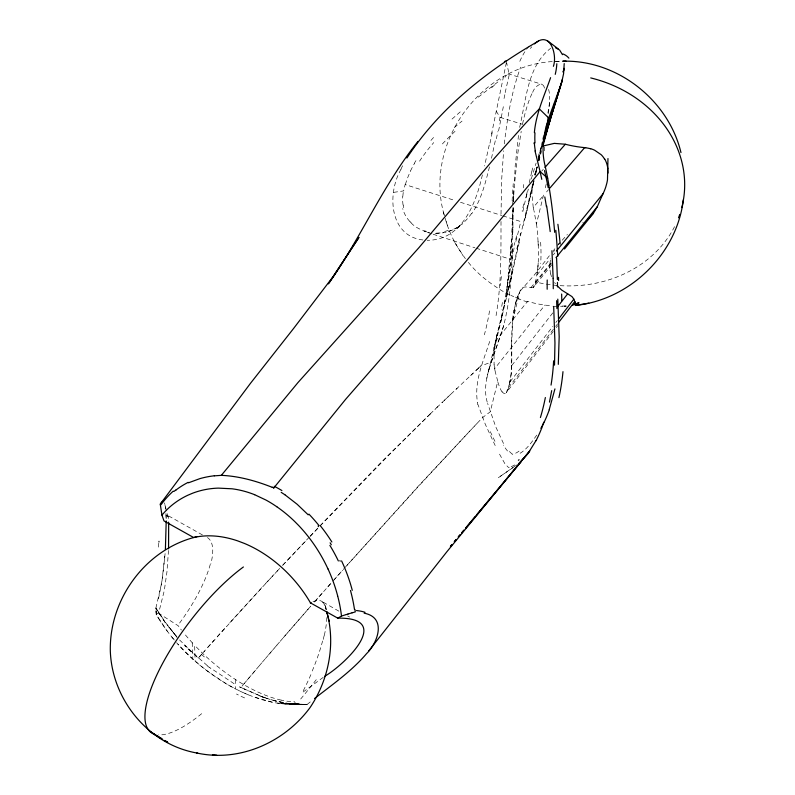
<?xml version="1.0" encoding="UTF-8"?>
<svg xmlns="http://www.w3.org/2000/svg" width="795" height="795" viewBox="0 0 795 795"><rect width="100%" height="100%" fill="white"/><g stroke="black" fill="none" stroke-linecap="round" stroke-linejoin="round"><path stroke-width="0.6" stroke-dasharray="3.98 2.98" d="M501.009 221.437C500.939 253.456 501.426 285.753 495.752 317.394M501.019 214.113L501.734 178.617L503.623 150.752M511.592 345.278L511.493 359.231M511.612 344.364L512.785 320.514M513.292 208.181C512.139 249.242 513.689 291.308 502.102 331.157M513.451 201.791L515.21 165.787L518.658 133.798M513.043 207.575L512.209 224.756L513.182 207.604M513.312 201.433L513.968 186.706M168.49 550.438L166.94 571.943L164.287 590.606L159.676 608.93L158.235 613.005L156.575 614.227M538.185 263.085L537.738 269.455M511.791 232.369L513.182 207.634M510.34 254.201L510.529 251.677M514.862 181.26L517.495 155.393L521.212 131.314M511.334 373.63L508.889 386.102M549.812 264.427L549.802 269.227M512.805 320.305L515.339 304.097M510.638 250.246L512.954 226.655L506.932 288.327L501.317 319.55M504.318 143.875C507.319 117.879 511.553 91.763 520.645 67.128M541.166 147.91L540.511 152.431M468.374 262.37C478.501 275.259 492.572 285.306 506.206 293.295L512.527 247.315L506.932 288.327L514.454 245.864M506.216 293.246L511.026 295.243M535.214 282.941C539.139 267.488 538.821 251.399 537.668 235.598M506.375 62.636L491.539 134.037M401.008 169.325C386.827 193.483 389.053 237.735 424.928 240.15M519.612 127.399C526.071 101.054 527.274 66.015 550.706 48.276M514.047 310.805L514.554 307.933A43.675 11.05 -88.2 0 1 514.743 306.9L517.535 296.535L520.298 290.95L533.972 275.438L550.398 254.45M533.067 182.83L532.849 184.102A185.195 114.172 15.8 0 0 531.915 193.771L533.226 207.445L543.253 195.779M504.119 306.075L504.269 305.27M509.704 383.101C513.848 362.381 510.042 340.926 512.835 319.997L519.761 291.765C523.219 280.416 536.158 294.697 535.611 281.072M541.077 147.761L539.467 155.83M541.127 147.502L541.624 146.499M488.587 370.798C485.636 381.242 484.085 392.641 487.534 403.144M496.179 111.111L500.075 117.332L498.932 122.947M497.114 334.476L494.053 350.893L494.083 364.796M539.437 155.969L538.622 159.875M495.275 140.804L491.459 158.424M510.629 280.088L519.781 240.09M502.768 313.001L502.122 316.012M495.653 340.687L496.159 338.402M489.233 145.038L484.553 166.006M505.163 92.627L509.217 74.839L506.634 62.626M537.132 166.811L535.79 172.863M158.493 598.764L162.379 578.78L165.121 553.399L161.822 582.308L155.899 607.976L156.188 614.505L167.357 631.28M539.378 158.165L538.821 160.6M526.757 194.099L522.573 212.672M535.343 174.87L535.631 173.578M324.171 635.533L322.929 640.661M531.746 171.869L532.64 167.904M501.685 317.99L501.903 317.006M533.524 182.85L523.339 225.522M533.654 182.284L533.982 180.872M515.369 303.978L516.511 299.586M538.851 160.481L541.266 146.866L538.066 156.883M493.934 348.121L495.553 341.144L527.552 301.385L532.749 302.786A77.831 50.741 12.1 0 0 544.913 305.091L551.462 305.817M512.745 270.946L491.27 362.123L488.428 371.364M525.326 217.542L533.852 181.339M535.274 175.307L537.271 166.851M538.672 160.888L541.475 148.993M501.456 318.974L497.441 333.254M486.798 378.271L533.505 180.485M534.747 175.089L536.287 168.56M538.493 159.219L541.564 146.21M532.352 187.918L534.071 180.694M506.554 297.25L510.142 282.106M535.78 173.469L537.181 167.526M550.538 259.985L550.14 261.943A48.257 33.579 -25.4 0 0 549.862 264.417M496.348 337.567L496.835 335.579M508.601 288.565L511.115 277.992M489.482 166.9C485.377 182.92 481.333 199.625 471.902 213.527M500.999 320.922L500.522 322.849M543.522 195.063L536.406 224.021L534.22 211.897M545.3 187.829L546.483 183.009M534.796 174.89L537.092 167.03M497.034 334.784L497.213 334.109M482.376 174.87C476.135 203.043 461.875 240.666 427.144 240.269M497.133 334.407L497.312 333.711M497.243 333.979L497.471 333.125M509.118 286.14L508.144 289.529M553.221 331.485L506.316 392.67L509.456 384.025M535.055 173.876L537.052 167.149M525.902 197.905L528.357 189.041M538.851 160.908L541.445 151.418M489.69 341.413C483.41 361.059 473.969 381.342 477.497 402.499M503.732 325.384L489.949 366.187M488.746 370.222L489.79 366.684M531.269 178.984L536.128 163.025M502.023 331.435L493.804 354.948M508.045 289.857L506.455 292.828M492.512 358.545L491.27 362.123L480.746 365.978M553.499 252.035L554.513 250.127M532.68 92.449C534.051 87.221 542.667 79.47 544.565 88.344M414.364 163.273L415.944 160.63M536.734 435.094C531.597 442.398 526.25 450.338 518.032 454.432M557.543 245.397L567.411 234.455M508.502 387.562L554.9 327.321M555.576 326.447L557.593 323.833M510.062 381.799L552.853 326.387M555.854 322.502L557.355 320.564M556.182 327.649L557.673 325.741M552.803 312.902L511.553 365.799L511.503 360.055M553.38 250.644L554.88 248.736M557.861 244.92L559.362 243.012M495.215 371.603L494.639 368.721L544.913 305.091M530.354 48.515L531.766 46.756M530.871 287.701L551.69 262.012M551.352 263.413L535.095 283.487L533.306 287.542L551.75 264.765M536.903 275.01L550.17 258.703M553.29 254.877L554.85 252.959M244.592 683.104L240.895 687.486L263.95 697.543L239.563 686.87L245.556 689.861M244.005 683.799L256.288 669.291M247.096 680.142L250.167 676.505M251.916 674.438L259.329 665.713M259.17 665.892L262.767 661.669M262.35 662.165L266.345 657.475M265.361 658.628L277.266 644.715M268.352 655.12L274.305 648.163M546.553 191.943L548.52 189.647M276.968 645.063L280.466 640.989M280.208 641.287L311.233 605.611M283.139 637.888L286.061 634.499M287.412 632.929L310.756 606.128M430.92 140.447L434.08 136.889M541.663 171.193L543.303 169.335M179.551 639.925L198.263 658.151L204.683 650.867M198.263 658.151L214.213 640.114M315.039 601.259L323.525 591.649M314.383 602.044L332.211 581.93M207.833 647.299L262.608 586.74M327.719 586.919L331.883 582.238M333.95 579.923L344.195 568.445M332.976 581.075L342.655 570.214M217.283 636.666L226.595 626.251M229.805 622.674L274.156 574.338M265.451 583.669L277.982 570.273M276.988 571.317L279.81 568.316M282.752 565.205L287.879 559.76M469.815 431.029L418.955 485.854L345.01 567.541L418.498 485.954L473.194 427.462M282.623 565.334L309.563 536.844M472.16 428.555L474.486 426.09M288.207 559.422L307.327 539.328M310.328 536.039L319.183 526.707M474.377 426.209L477.974 422.413M320.007 525.843L381.163 462.213L431.884 412.337M477.318 423.109L482.595 417.564L490.276 411.79L497.769 381.302L495.275 371.871M310.01 536.516L317.434 528.774M320.206 525.883L387.155 456.827L430.234 413.937M430.145 414.016L435.163 409.167M434.905 409.415L438.452 406.007M436.803 407.587L442.497 402.131M441.98 402.618L448.151 396.745M444.326 400.382L446.671 398.156M447.833 397.043L451.331 393.734M476.086 370.4L478.868 367.767M478.043 368.552L481.641 365.134M450.964 394.082L473.283 373.044M470.531 375.637L477.596 368.969M455.972 389.341L457.135 388.248M166.682 515.418C168.987 515.12 168.103 520.169 168.62 521.739M452.017 119.071L461.855 110.465M456.817 228.771L462.432 223.922M310.298 701.906L307.128 704.459C290.781 705.404 274.543 701.429 259.309 695.774L268.134 698.825M478.252 97.169L500.949 79.56M506.147 75.525L506.743 75.098M156.317 614.416L156.009 609.447M323.247 677.37L302.339 692.584A82.829 24.079 -64.1 0 0 310.984 674.438M515.081 465.969L498.147 477.855L516.939 464.906M582.755 222.58L583.321 222.202M458.785 226.605C451.58 231.355 442.835 233.74 434.219 233.293L443.66 232.677M507.796 74.392L508.949 74.024L542.329 84.439M457.413 227.459L448.38 231.514M505.312 393.436L504.378 393.495A40.436 9.292 -88.4 0 1 502.361 391.975L502.152 391.647M393.694 192.36L403.681 190.889L405.112 184.549L455.326 200.628M552.267 61.583C478.461 66.094 422.523 146.628 444.892 217.293M295.213 704.012L286.19 704.072L275.835 702.879M566.567 306.085L564.013 306.214L568.286 306.075M555.655 61.364L560.932 61.225M554.602 61.384L560.674 61.255M562.532 306.244L560.495 306.254M289.44 704.191L307.128 704.459L300.053 704.579M282.275 703.615L281.082 703.585L296.933 704.042M281.678 703.605L298.264 704.092M282.881 703.635L298.94 704.122M300.291 704.181L283.487 703.655L300.967 704.211M285.306 703.704L306.433 704.43L287.77 703.784M287.144 703.764L303.69 704.32M299.854 704.171L297.718 704.082M296.297 704.012L295.601 703.982L294.667 701.806A105.029 47.014 41.9 0 1 281.162 700.097M286.19 704.072L282.841 703.823A152.282 68.529 42.6 0 1 260.75 699.282C228.066 688.997 199.426 667.8 176.57 642.678M296.356 704.41L284.759 702.949M432.003 233.889L423.954 231.285L429.538 232.716M290.245 703.863L274.354 700.683L280.744 702.154M427.253 232.269L428.952 232.647M272.208 702.194L252.641 696.559M281.172 700.127L276.034 698.825A105.029 47.014 41.9 0 1 201.145 651.94L194.477 645.143M274.623 700.693L263.771 697.394M500.075 117.332L522.603 124.348M460.474 202.278L501.834 215.515M502.867 215.843L520.546 221.507M433.156 234.257L474.913 247.782M476.096 248.159L510.281 259.23M519.115 298.592L513.987 296.565M248.477 694.939L239.971 691.193M347.534 615.896L349.701 617.079M202.467 534.936L167.258 515.17L168.083 516.969L164.456 502.867M338.879 611.166L321.727 601.338L323.734 603.206L326.218 609.725M234.137 683.73L210.536 668.068M158.235 613.005L178.249 625.794A105.029 47.014 41.9 0 0 181.449 630.067M512.268 454.253L507.647 449.791M235.588 679.576L235.658 689.046A93.313 41.082 42 0 1 225.542 683.293L210.218 673.107A93.979 41.36 42.1 0 1 195.143 661.251L194.626 645.302M207.247 665.554L184.679 645.57L191.645 652.238M193.106 659.423L192.817 659.174A82.799 36.242 42.1 0 1 179.054 645.49L177.812 644.089M192.668 643.205L187.55 637.451A105.029 47.014 41.9 0 1 183.705 632.899M411.065 222.729L409.922 221.368M176.748 636.745L165.32 622.286L155.899 607.976L165.33 622.674L177.146 637.351L174.035 633.526M171.76 636.924L175.198 641.038M168.908 627.106L177.146 637.351M459.659 250.316L465.393 258.693M555.486 283.825L554.562 282.533M165.33 622.674L155.939 608.394L155.989 609.228M445.21 218.347C448.112 228.94 452.514 239.206 458.496 248.418M158.791 618.818L163.293 625.635A107.176 47.442 42 0 0 174.135 639.836M454.72 242.395L463.167 255.901M158.573 618.46L157.658 616.99M503.503 443.521L495.683 426.677L487.603 403.373M499.528 454.134L505.024 463.942L508.263 467.222A88.394 18.861 -60.5 0 0 509.257 467.738M495.206 445.597L485.328 424.341L477.924 404.436M551.521 276.71L550.627 273.957M443.322 212.036L444.922 217.333M446.204 221.576L448.012 227.618M325.244 606.019L326.467 610.709M533.823 210.109L533.276 207.694M533.932 210.605L534.151 211.599M403.751 207.793L403.284 205.011M494.629 368.671L494.033 364.349M165.579 508.532L164.893 504.298L165.628 509.207M538.056 241.292L538.285 246.848M165.966 513.451L166.185 519.572L166.026 514.584M156.098 611.325L156.148 612.647M192.221 642.718L192.817 659.174M541.663 146.101A118.733 15.97 -65.9 0 1 541.574 147.105M536.486 223.832A91.236 23.194 -86.6 0 1 537.758 235.419M540.6 242.217A41.608 9.928 -87 0 1 540.699 263.552M537.559 269.098A18.941 3.955 -89.1 0 1 536.794 274.523M512.576 319.679A52.679 13.306 -88.1 0 1 513.828 310.318M511.642 365.73A28.55 8.755 -87.2 0 1 511.443 373.66M508.542 387.811A18.484 4.214 -85.9 0 1 505.352 393.257M502.112 392.054A73.995 17.043 -88.4 0 1 497.73 381.53M527.552 301.941A32.824 8.874 17.3 0 1 518.569 298.97M501.387 276.451A134.236 20.7 -87 0 1 500.174 285.812M674.558 226.635A121.913 105.536 9.1 0 1 535.442 281.937M516.849 248.875A120.701 5.595 -74.9 0 1 520.596 233.094M550.726 273.917A53.215 36.441 -29.5 0 1 549.991 269.167M556.898 306.602A28.511 6.608 6.2 0 1 551.601 306.274M565.871 305.936A24.188 4.223 5.2 0 1 562.164 306.065M513.779 296.644A38.597 11.716 16.7 0 1 510.788 295.313M477.735 404.456A83.286 50.92 -2.8 0 1 477.378 402.509M400.899 169.335A90.411 51.496 -47.1 0 1 402.797 165.37M496.358 138.767A86.287 0.735 -78.2 0 1 497.889 131.543M504.03 98.56A85.711 3.23 -80.4 0 1 504.954 94.217M505.928 75.932A77.363 3.826 -46.9 0 1 504.984 77.294M494.47 85.045A73.478 2.047 -41.7 0 1 491.598 87.758M454.203 127.627A102.118 6.897 -40.7 0 1 462.034 121.079M442.378 143.945A105.149 32.873 -46.1 0 1 455.853 130.549M419.531 161.206A88.96 44.56 -47.2 0 1 433.762 142.563M410.478 170.995A77.423 44.659 -45.9 0 1 414.573 163.293M405.4 184.48A73.299 42.88 -45.5 0 1 410.618 170.995M402.856 196.365A70.358 41.807 -44.9 0 1 403.463 190.959M316.261 679.655A61.205 4.82 -49.3 0 1 300.351 699.411M204.385 656.938A72.097 10.514 40.7 0 1 200.897 653.987M209.125 667.273A124.964 80.235 46 0 1 207.147 665.743M210.486 668.188A124.666 74.452 45.1 0 1 209.165 667.194M244.631 697.931A86.456 36.063 40.6 0 1 236.463 694.015M489.531 310.875A295.243 145.714 69.5 0 1 484.344 334.824M519.791 61.364A118.495 32.535 -87.5 0 1 530.235 44.997M158.791 543.194A91.206 6.012 -80.1 0 1 158.255 547.765M520.178 224.13A86.744 3.925 -78.5 0 1 515.1 244.333M522.534 124.06A83.038 16.476 -84.6 0 1 532.68 92.299M548.55 89.418A90.471 15.96 -71.5 0 1 549.613 99.514M549.484 102.714A90.471 15.96 -71.5 0 1 545.33 130.072M549.574 102.307A88.652 5.615 -76.4 0 1 547.218 116.636M543.542 135.478A88.652 5.615 -76.4 0 1 538.672 157.778M526.429 195.391A88.334 0.537 -77.3 0 1 527.731 189.578M529.281 182.671A88.334 0.537 -77.3 0 1 531.746 171.7M523.736 203.888A86.695 2.514 -78 0 1 522.096 211.162M516.611 300.073A41.569 10.305 -87.6 0 1 519.801 292.192M519.036 451.113A73.617 18.305 -67.2 0 1 512.328 454.124M507.548 451.033A205.18 46.438 -89 0 1 503.354 445.081M494.977 441.384A295.988 13.992 68.9 0 1 490.296 431.645M514.743 464.906A88.096 18.971 -62.3 0 1 509.833 466.884M544.724 146.876A190.701 37.584 -58.5 0 1 544.237 151.607M512.119 200.718A93.711 10.583 -84.3 0 1 513.252 183.566M512.666 204.504A94.704 6.857 -84.9 0 1 512.974 199.287M510.638 252.114A95.35 4.422 -85.5 0 1 510.281 253.983M511.294 244.204A92.2 2.057 -88 0 1 511.016 248.04M510.519 256.238A91.385 1.461 -87.6 0 1 510.499 252.234M523.418 187.888A89.328 1.222 -84.3 0 1 523.746 184.48M516.661 235.797A88.334 1.62 -76.3 0 1 514.097 245.357M502.42 302.438A195.302 60.042 85.9 0 1 501.168 309.285M210.278 564.321A80.275 26.006 -55 0 1 177.901 625.327M201.692 713.662A112.204 36.232 -52.6 0 1 158.513 734.888M207.396 537.569A79.758 26.772 -54.6 0 1 210.864 563.844M312.962 601.755A82.223 22.846 -63.9 0 1 319.183 600.493A81.726 22.817 -64.3 0 1 326.338 609.546M326.825 617.606A81.726 22.817 -64.3 0 1 324.31 635.394M322.591 640.959A82.372 23.323 -64.3 0 1 311.103 673.653M403.065 205.14A72.415 42.652 -45.4 0 1 402.737 196.415M409.783 221.408A81.637 47.283 -47.2 0 1 402.687 208.558M411.005 222.789A92.26 51.854 -52.9 0 0 413.191 224.915A97.497 54.666 -54.8 0 0 419.989 229.179A104.523 58.552 -59.2 0 0 427.571 231.544M448.32 230.331A100.826 60.38 -81.5 0 1 443.66 231.752M471.733 213.229A77.254 48.674 86.7 0 1 458.795 226.257M503.324 106.669A87.351 3.339 -77.7 0 1 498.564 130.917M492.224 132.477A100.2 5.625 -77.5 0 1 489.79 144.173M513.64 195.351L513.351 201.473L513.64 195.351"/><path stroke-width="1.19" d="M168.56 548.828L168.669 522.554M554.513 365.153L554.95 343.003L553.678 306.423M165.39 549.504L166.215 520.924M558.299 364.349L559.173 336.841L557.792 299.129M534.359 132.626C536.069 113.407 544.346 95.678 550.587 77.662M553.399 66.323C557.543 54.636 549.981 29.743 534.548 43.874M683.332 199.813C676.843 254.271 629.66 300.023 575.173 305.449L581.433 304.406M551.71 390.613L549.464 402.111M554.94 388.904L549.216 409.693M542.597 144.233L548.759 118.067L561.598 82.75L563.576 73.766L564.212 63.58M542.746 146.678L553.131 108.726M553.777 106.351L554.751 102.793M553.191 107.444L542.558 145.306L562.413 79.629L546.413 131.473L560.634 85.979M543.79 422.215L541.743 427.79M607.966 158.543L607.489 179.819A47.074 46.617 -40 0 1 606.754 183.466L605.81 186.865A54.497 53.533 -44.5 0 1 603.167 193.483A104.304 21.872 -65.9 0 0 597.353 206.62L593.438 213.229L587.912 218.933M536.009 440.609L527.741 453.925L518.867 463.455M540.868 428.306L541.306 427.511M406.881 158.036C439.238 108.398 487.603 70.189 538.593 41.022M160.242 504.109L250.475 383.319L293.524 328.554L333.095 276.62L358.962 237.387L329.1 282.841M328.385 283.904C360.88 238.053 382.703 185.444 417.961 141.44M314.552 698.547C332.539 684.406 351.648 671.199 366.555 653.649C377.953 642.618 386.907 617.486 364.15 613.174M558.935 322.084L574.745 301.553L573.861 299.139L558.855 318.616M368.711 650.956L446.86 551.77L529.748 450.964L476.573 514.921M557.583 306.771L567.67 293.832L571.943 296.575L573.851 299.099M273.709 488.07L345.646 399.299L466.715 260.541L540.093 171.601L535.005 150.921M556.003 257.669L597.353 206.62M593.159 213.587L564.51 248.984M556.411 251.041L603.226 193.503M161.266 502.619L163.104 501.287M214.322 475.847L221.338 475.35L297.956 382.574L418.866 247.752L494.659 157.976L525.773 123.076L539.308 108.875L548.759 118.067C543.482 133.431 540.968 150.285 545.211 166.195M451.977 544.515L450.387 546.423L451.977 544.565M454.352 541.643L455.942 539.735M458.327 536.873L459.908 534.965M461.498 533.057L463.883 530.195M465.463 528.287L474.993 516.83M454.362 541.703L455.952 539.805M458.337 536.953L459.917 535.045M461.507 533.147L463.892 530.285M465.482 528.387L521.053 461.776M324.638 676.356C344.613 664.69 394.161 617.327 337.756 618.142L310.467 602.878A104.453 73.2 48.8 0 0 244.572 543.502L237.804 540.928A104.453 73.2 48.8 0 0 198.74 536.575L193.692 537.539L164.008 520.934L161.951 515.15L163.333 513.52A141.947 100.836 48.6 0 1 174.314 503.324L176.44 501.784A144.153 102.396 48.5 0 1 187.978 495.176L192.43 493.288A134.335 95.519 48.8 0 1 197.905 491.409L198.432 491.26A127.419 90.69 49 0 1 211.838 488.577L212.504 488.508A121.377 86.476 49.1 0 1 218.327 488.12L232.07 488.796A103.618 74.104 49.5 0 1 245.864 491.678L246.49 491.866A96.106 68.867 49.7 0 1 254.629 494.699M549.832 188.127L584.663 147.622L585.667 147.731M544.933 167.477L565.334 144.243A71.629 41.887 11.8 0 0 584.663 147.622M173.827 491.489L175.973 489.939M504.398 61.563L506.037 60.957M337.756 618.142L341.492 616.065L341.214 613.819A143.607 101.283 49.9 0 0 337.736 596.2M573.553 304.654L575.033 302.388M188.475 482.813L199.803 478.66A139.135 99.186 47.2 0 1 214.302 475.788M542.568 146.131L554.294 143.378L565.334 144.243M572.45 305.101L579.008 302.806L573.652 304.445M341.701 615.996L346.372 614.535M195.262 537.013L193.692 537.539C144.094 551.034 109.034 600.334 110.326 651.363C112.204 699.769 148.307 744.269 196.494 752.935L197.637 753.104M346.391 614.535L347.991 614.048M348.021 614.038L352.056 612.836M352.086 612.826L353.576 612.398M354.292 612.19L355.286 611.902L354.948 609.467M196.037 536.794L196.792 536.595M581.721 304.346L588.827 303.153M196.494 752.935C239.514 762.574 284.6 742.301 310.179 707.401C328.703 679.645 335.768 644.387 326.825 612.031M221.338 475.35C238.788 476.086 256.02 480.905 272.198 487.315M562.83 61.195C617.099 59.655 668.416 99.941 680.977 152.61M562.979 61.175L566.06 61.106M212.454 754.713L216.767 755.25M555.427 47.7L559.591 50.006L562.482 54.666M590.695 148.725L592.543 149.321A26.563 26.076 76.2 0 1 594.68 150.245L601.159 154.697A20.928 20.441 67.6 0 1 603.783 157.867L604.637 159.278M254.629 494.699L265.947 500.045A98.749 70.695 49.7 0 1 273.41 504.477L276.809 506.743M567.67 293.832L561.767 290.115L556.917 285.584M152.59 733.397L162.677 739.35M164.694 740.533L167.725 742.321L164.694 740.463M149.52 731.171L161.653 738.605M281.211 492.353L284.888 494.748M284.998 494.828L297.151 504.269L308.231 514.862M547.795 41.002L558.319 48.942M548.928 185.205L547.666 178.179L540.093 171.601L541.783 179.352M318.06 526.022L318.566 526.648M330.114 542.806L331.326 544.764M339.892 560.594L340.18 561.2M327.977 568.922L327.709 568.355A125.362 88.931 49.7 0 0 319.878 553.568L318.765 551.74A117.004 83.237 49.6 0 0 308.212 536.545L307.745 535.969A109.442 78.059 49.6 0 0 298.662 525.495L294.707 521.5A103.648 74.084 49.6 0 0 276.908 506.812M337.686 595.992L337.686 595.992A137.187 96.95 49.8 0 0 327.997 568.912M326.765 611.872L329.219 621.253M545.271 166.493L547.666 178.179M160.272 504.278L161.951 515.15M546.692 205.975L549.971 229.675M607.708 168.729L608.006 173.091M550.061 230.441L550.19 231.593M551.949 250.703L553.161 278.3M534.141 143.567L534.101 142.762M556.599 258.027L557.384 279.502M557.444 282.424L557.514 286.886M553.171 278.349L553.27 288.724M574.944 301.593A41.102 8.576 13.3 0 1 575.123 302.408M590.715 77.92A121.913 105.536 9.1 0 1 681.782 207.594M679.735 214.431A121.913 105.536 9.1 0 1 678.513 217.79M604.856 159.159A26.136 25.937 74.1 0 1 607.827 168.719M585.657 147.8A33.678 33.132 89.2 0 1 590.665 148.804M161.027 504.746A168.848 121.039 43.4 0 1 173.231 491.151M356.488 610.58A102.376 44.113 -36.7 0 1 365.044 612.309M350.486 590.476A155.562 108.806 50.6 0 1 354.471 609.377M341.592 560.902A147.194 104.95 49.6 0 1 352.274 590.327M329.885 545.39A132.606 94.068 50 0 1 338.352 560.952M320.107 525.485A125.878 92.001 49.2 0 1 331.873 542.001M308.917 514.107A124.666 86.695 49.7 0 1 318.875 525.396M274.186 486.272A99.216 78.973 54 0 1 281.897 490.545M272.248 487.176A47.919 43.924 81.7 0 1 273.778 487.921M176.013 489.988A150.464 108.895 51.4 0 1 188.186 482.346M310.388 603.107A82.223 22.846 -63.9 0 1 311.183 602.66M159 541.355A91.206 6.012 -80.1 0 1 158.921 542.011M556.818 63.729A247.613 68.251 -41.4 0 1 555.248 74.362M534.995 142.991A172.436 103.42 26 0 1 534.975 132.825M535.353 150.98A134.435 82.223 22.4 0 1 534.419 143.627M548.818 185.493A274.295 74.253 -86.2 0 1 554.681 232.349M555.824 230.292A279.572 75.843 -86.2 0 1 557.702 256.477M558.517 277.356A113.635 18.126 -88.4 0 1 558.577 280.456M561.817 300.798A74.164 4.859 88.3 0 1 561.648 294.051M553.618 360.86A200.181 104.274 72.3 0 1 551.044 385.108M549.295 409.783A202.347 110.227 71 0 1 541.912 426.567M519.056 459.689A89.507 20.223 -65.4 0 1 518.4 460.305M541.793 427.879A184.52 91.663 79.1 0 1 536.049 440.678M545.36 397.54A196.514 97.079 79.1 0 1 540.411 417.514M562.979 371.663A186.418 104.165 74.8 0 1 558.925 397.619M556.898 308.569A107.613 11.339 87.4 0 1 556.639 300.699M547.169 289.241A116.915 25.43 86.3 0 1 547.208 279.989M557.891 224.279A307.536 149.212 -80.4 0 1 560.167 244.075M544.804 196.951A264.248 66.273 -89.6 0 1 546.423 206.64M544.505 170.577A275.249 74.909 -88.8 0 1 548.182 187.64M563.049 53.971A250.852 59.873 -49.9 0 1 568.892 58.154M154.399 734.143A112.204 36.232 -52.6 0 1 162.21 664.173A112.204 36.232 -52.6 0 1 243.399 566.974M326.666 611.991A81.726 22.817 -64.3 0 1 326.775 613.303M564.162 68.41L563.188 71.967L564.162 68.41"/></g></svg>
